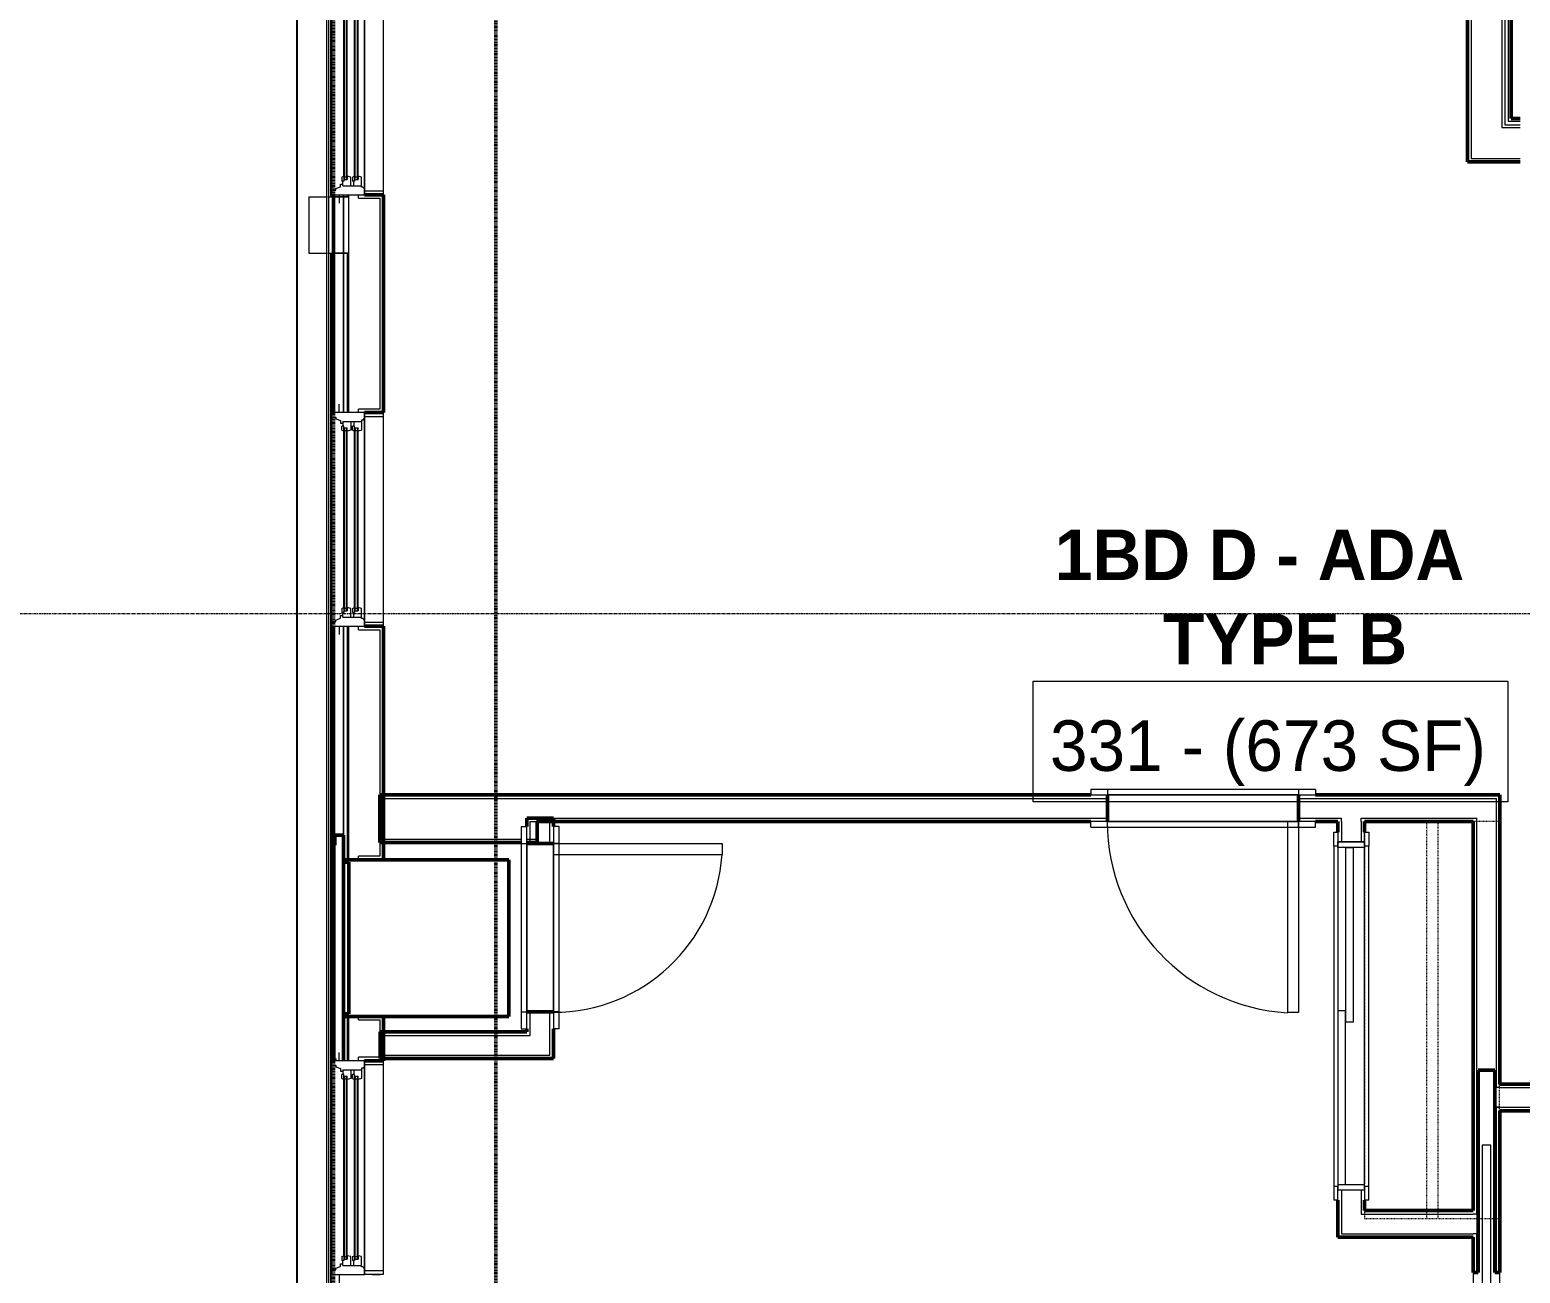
# Model space of a CAD drawing. Header units: inches. Extents: x -4218 to -1830, y 9767 to 12426.
# Drawn here: x -3914.8 to -3649.5, y 11164.8 to 11386.1 of the extents above; entities that cross this region are included whole.
import ezdxf

# ---------------------------------------------------------------- set-up
doc = ezdxf.new("R2010")
doc.units = ezdxf.units.IN
doc.header["$MEASUREMENT"] = 0
for name, pattern in [('Dash', [0.25, 0.125, -0.125]), ('Dash 1_16_', [0.125, 0.0625, -0.0625]), ('Grid Line 1_2_', [0.875, 0.5, -0.125, 0.125, -0.125])]:
    doc.linetypes.add(name, pattern=pattern)
for name, color, linetype, lineweight in [('0-1', 7, 'Continuous', 5), ('0-2', 10, 'Continuous', 9), ('A-AREA-IDEN', 2, 'Continuous', 9), ('A-DOOR-1', 10, 'Continuous', 9), ('A-DOOR-2', 50, 'Continuous', 20), ('A-DOOR-FRAM-1', 10, 'Continuous', 9), ('A-GENM', 5, 'Continuous', 9), ('A-GENM-6', 5, 'Continuous', 50), ('A-GLAZ-1', 151, 'Continuous', 9), ('A-GLAZ-2', 151, 'Continuous', 20), ('A-GLAZ-3', 151, 'Continuous', 50), ('A-WALL', 113, 'Continuous', 13), ('A-WALL-1', 7, 'Continuous', 50), ('A-WALL-2', 250, 'Continuous', 13), ('A-WALL-3', 10, 'Continuous', 9), ('A-WALL-4', 252, 'Continuous', 9), ('A-WALL-5', 253, 'Continuous', 9), ('A-WALL-7', 113, 'Continuous', 9), ('A-WALL-8', 113, 'Continuous', 50), ('C-PROP-LINE-1', 91, 'Dash 1_16_', 50), ('I-WALL-1', 7, 'Continuous', 50), ('Q-CASE-HDLN-1', 10, 'Dash', 9), ('Q-CASE-HDLN-2', 252, 'Dash', 9), ('Q-CASE-HDLN-3', 253, 'Dash', 9), ('S-GRID-1', 1, 'Grid Line 1_2_', 9)]:
    doc.layers.add(name, color=color, linetype=linetype, lineweight=lineweight)
doc.styles.add('Century Gothic', font='ufonts.com_century-gothic.ttf', dxfattribs={"height": 9})
doc.styles.add('Century Gothic_B', font='GOTHICB.TTF', dxfattribs={"height": 9})

# ---------------------------------------------------------------- blocks, each defined once
blk = doc.blocks.new('SWING - SINGLE - FLUSH - 2-10 x 6-8 - PRIVACY-3199405-BACKGROUND - RCP - 3RD FLOOR')
at = {"layer": 'A-DOOR-1'}
blk.add_arc((17, -2.38), 34.07, 180, 266.6343, dxfattribs=at)
at = {"layer": 'A-DOOR-2'}
for p, q in [((15, -2.38), (15, -36.38)), ((17, -2.38), (15, -2.38)), ((17, -2.38), (17, -36.38)), ((17, -36.38), (15, -36.38))]:
    blk.add_line(p, q, dxfattribs=at)
at = {"layer": 'A-DOOR-FRAM-1'}
for p, q in [((-17, 3.37), (-20, 3.37)), ((-20, 3.37), (-20, 2.37)), ((-17, 3.37), (-17, 2.37)), ((17, 3.37), (-17, 3.37)), ((20, 3.37), (17, 3.37)), ((17, 3.37), (17, 2.37)), ((20, 3.37), (20, 2.37)), ((-20, 2.37), (-17, 2.37)), ((-17, 2.37), (17, 2.37)), ((17, 2.37), (20, 2.37)), ((-17, -2.38), (-20, -2.38)), ((-20, -3.38), (-20, -2.38)), ((-17, -3.38), (-17, -2.38)), ((17, -2.38), (-17, -2.38)), ((20, -2.38), (17, -2.38)), ((17, -3.38), (17, -2.38)), ((20, -3.38), (20, -2.38)), ((-20, -3.38), (-17, -3.38)), ((-17, -3.38), (17, -3.38)), ((17, -3.38), (20, -3.38))]:
    blk.add_line(p, q, dxfattribs=at)
blk = doc.blocks.new('SLIDING - FLUSH - 5-0 x 6-8-3203585-BACKGROUND - RCP - 3RD FLOOR')
at = {"layer": 'A-DOOR-1'}
for p, q in [((-32.75, 2.25), (-32.75, 3)), ((-30.25, 3), (-32.75, 3)), ((30.25, 3), (-30.25, 3)), ((-30.25, 3), (-30.25, 2.25)), ((30.25, 2.25), (30.25, 3)), ((30.25, 3), (32.75, 3)), ((32.75, 3), (32.75, 2.25)), ((-32.75, 2.25), (-30.25, 2.25)), ((1, 2.25), (-30, 2.25)), ((-30, 2.25), (-30, 0.88)), ((-30, 0.88), (1, 0.88)), ((30, 0.88), (-1, 0.88)), ((-1, 0.88), (-1, -0.5)), ((1, 2.25), (1, 0.88)), ((30, 0.88), (30, -0.5)), ((32.75, 2.25), (30.25, 2.25)), ((-32.75, -3.25), (-32.75, -2.5)), ((-30.25, -2.5), (-32.75, -2.5)), ((-30.25, -2.5), (-30.25, -3.25)), ((-1, -0.5), (30, -0.5)), ((30.25, -2.5), (32.75, -2.5)), ((30.25, -3.25), (30.25, -2.5)), ((32.75, -2.5), (32.75, -3.25)), ((-32.75, -3.25), (-30.25, -3.25)), ((-30.25, -3.25), (30.25, -3.25)), ((32.75, -3.25), (30.25, -3.25))]:
    blk.add_line(p, q, dxfattribs=at)
at = {"layer": 'A-DOOR-FRAM-1'}
for p, q in [((-30, 2.25), (-31, 2.25)), ((-31, -2.5), (-31, 2.25)), ((-30, 2.25), (-30, -2.5)), ((30, 2.25), (1, 2.25)), ((30, -2.5), (30, 2.25)), ((30, 2.25), (31, 2.25)), ((31, 2.25), (31, -2.5)), ((-31, -2.5), (-30, -2.5)), ((-30, -2.5), (30, -2.5)), ((31, -2.5), (30, -2.5))]:
    blk.add_line(p, q, dxfattribs=at)
blk = doc.blocks.new('OD_CW_Closet - OD_CW_Closet-1912361-BACKGROUND - RCP - 3RD FLOOR')
at = {"layer": 'Q-CASE-HDLN-1'}
for p, q in [((71.4, 20.19), (71.4, 23.19)), ((0.74, 13), (69.99, 13)), ((0.74, 11), (69.99, 11)), ((5.36, 0), (65.36, 0))]:
    blk.add_line(p, q, dxfattribs=at)
at = {"layer": 'Q-CASE-HDLN-2'}
for p, q in [((71.4, 24), (0.74, 24)), ((71.4, 23.19), (71.4, 24)), ((0.74, 19.32), (0.74, 0)), ((71.4, 19.96), (71.4, 20.19)), ((71.4, 0), (71.4, 19.94)), ((69.99, 13), (71.4, 13)), ((69.99, 11), (71.4, 11)), ((0.74, 0), (2.61, 0)), ((68.11, 0), (69.99, 0))]:
    blk.add_line(p, q, dxfattribs=at)
at = {"layer": 'Q-CASE-HDLN-3'}
for p, q in [((0.74, 24), (0.74, 19.32)), ((2.61, 0), (4.36, 0)), ((66.36, 0), (68.11, 0)), ((69.99, 0), (71.4, 0))]:
    blk.add_line(p, q, dxfattribs=at)
blk = doc.blocks.new('POCKET - FLUSH - 2-10 x 6-8-2882529-BACKGROUND - RCP - 3RD FLOOR')
at = {"layer": 'A-DOOR-2'}
for p, q in [((-39.67, 0.75), (-39.67, -0.75)), ((-5.67, 0.75), (-39.67, 0.75)), ((-5.67, -0.75), (-5.67, 0.75)), ((-39.67, -0.75), (-5.67, -0.75))]:
    blk.add_line(p, q, dxfattribs=at)
blk = doc.blocks.new('SWING - SINGLE - FLUSH - 30_ x 80_ - MAGIC PAK DOOR - ACOUSTICAL SEAL-3199411-BACKGROUND - RCP - 3RD FLOOR')
at = {"layer": 'A-DOOR-1'}
blk.add_arc((15, -2.375), 30.067, 180, 266.18593, dxfattribs=at)
at = {"layer": 'A-DOOR-2'}
for p, q in [((13, -2.375), (13, -32.375)), ((15, -2.375), (13, -2.375)), ((15, -2.375), (15, -32.375)), ((15, -32.375), (13, -32.375))]:
    blk.add_line(p, q, dxfattribs=at)
at = {"layer": 'A-DOOR-FRAM-1'}
for p, q in [((-15, 3.375), (-18, 3.375)), ((-18, 3.375), (-18, 2.375)), ((15, 3.375), (-15, 3.375)), ((-15, 3.375), (-15, 2.375)), ((18, 3.375), (15, 3.375)), ((15, 3.375), (15, 2.375)), ((18, 3.375), (18, 2.375)), ((-18, 2.375), (-15, 2.375)), ((-15, 2.375), (15, 2.375)), ((15, 2.375), (18, 2.375)), ((-15, -2.375), (-18, -2.375)), ((-18, -3.375), (-18, -2.375)), ((15, -2.375), (-15, -2.375)), ((-15, -3.375), (-15, -2.375)), ((18, -2.375), (15, -2.375)), ((15, -3.375), (15, -2.375)), ((18, -3.375), (18, -2.375)), ((-18, -3.375), (-15, -3.375)), ((-15, -3.375), (15, -3.375)), ((15, -3.375), (18, -3.375))]:
    blk.add_line(p, q, dxfattribs=at)
blk = doc.blocks.new('CTR - 1st Phase - Unit Layouts_rvt-1-BACKGROUND - RCP - 3RD FLOOR')
at = {"layer": 'A-WALL-1'}
for p, q in [((-3824.47, 11249.94), (-3725.96, 11249.94)), ((-3722.96, 11249.94), (-3722.96, 11245.19)), ((-3688.96, 11245.19), (-3688.96, 11249.94)), ((-3685.96, 11249.94), (-3653.15, 11249.94)), ((-3653.15, 11249.94), (-3653.15, 11249.31)), ((-3653.15, 11249.31), (-3653.15, 11245.19)), ((-3826.32, 11244.31), (-3826.32, 11245.81)), ((-3826.32, 11245.81), (-3825.7, 11245.81)), ((-3825.7, 11245.81), (-3822.2, 11245.81)), ((-3725.96, 11245.19), (-3824.47, 11245.19)), ((-3822.2, 11245.81), (-3821.57, 11245.81)), ((-3821.57, 11245.81), (-3821.57, 11244.31)), ((-3681.96, 11245.19), (-3685.96, 11245.19)), ((-3681.96, 11243.31), (-3681.96, 11245.19)), ((-3677.21, 11245.19), (-3677.21, 11243.31)), ((-3657.9, 11245.19), (-3677.21, 11245.19)), ((-3657.9, 11175.94), (-3657.9, 11245.19)), ((-3653.15, 11245.19), (-3653.15, 11198.45)), ((-3821.57, 11241.31), (-3826.32, 11241.31)), ((-3826.32, 11211.31), (-3821.57, 11211.31)), ((-3852.45, 11207.11), (-3852.45, 11207.74)), ((-3852.45, 11207.74), (-3826.32, 11207.74)), ((-3852.45, 11203.61), (-3852.45, 11207.11)), ((-3826.32, 11207.74), (-3826.32, 11208.31)), ((-3821.57, 11208.31), (-3821.57, 11202.99)), ((-3852.45, 11202.99), (-3852.45, 11203.61)), ((-3826.32, 11202.99), (-3852.45, 11202.99)), ((-3822.2, 11202.99), (-3826.32, 11202.99)), ((-3821.57, 11202.99), (-3822.2, 11202.99)), ((-3654.02, 11200.94), (-3657.02, 11200.94)), ((-3657.02, 11200.94), (-3657.02, 11164.94)), ((-3654.02, 11164.94), (-3654.02, 11200.94)), ((-3653.15, 11198.45), (-3647.72, 11198.45)), ((-3647.72, 11193.7), (-3653.15, 11193.7)), ((-3653.15, 11193.7), (-3653.15, 11164.94)), ((-3681.96, 11171.19), (-3681.96, 11177.81)), ((-3677.21, 11177.81), (-3677.21, 11175.94)), ((-3677.21, 11175.94), (-3657.9, 11175.94)), ((-3681.34, 11171.19), (-3681.96, 11171.19)), ((-3677.21, 11171.19), (-3681.34, 11171.19)), ((-3657.9, 11171.19), (-3677.21, 11171.19)), ((-3657.9, 11164.94), (-3657.9, 11171.19)), ((-3657.02, 11164.94), (-3657.9, 11164.94)), ((-3653.15, 11164.94), (-3654.02, 11164.94))]:
    blk.add_line(p, q, dxfattribs=at)
at = {"layer": 'A-WALL-2'}
for p, q in [((-3852.47, 11249.31), (-3824.47, 11249.31)), ((-3824.47, 11249.31), (-3722.96, 11249.31)), ((-3688.96, 11249.31), (-3653.77, 11249.31)), ((-3653.77, 11245.81), (-3653.77, 11249.31)), ((-3825.7, 11245.19), (-3822.2, 11245.19)), ((-3825.7, 11241.31), (-3825.7, 11245.19)), ((-3824.47, 11245.81), (-3824.47, 11245.19)), ((-3824.47, 11245.19), (-3824.47, 11245.81)), ((-3824.47, 11245.81), (-3722.96, 11245.81)), ((-3822.2, 11241.31), (-3822.2, 11245.19)), ((-3688.96, 11245.81), (-3681.34, 11245.81)), ((-3681.34, 11245.19), (-3681.34, 11245.81)), ((-3681.34, 11245.19), (-3681.34, 11241.56)), ((-3677.84, 11245.19), (-3677.84, 11245.81)), ((-3677.84, 11245.81), (-3657.27, 11245.81)), ((-3677.84, 11245.19), (-3677.84, 11241.56)), ((-3657.27, 11245.19), (-3657.27, 11245.81)), ((-3657.27, 11175.31), (-3657.27, 11245.19)), ((-3653.77, 11245.19), (-3653.77, 11245.81)), ((-3653.77, 11197.83), (-3653.77, 11245.19)), ((-3852.47, 11242.06), (-3827.32, 11242.06)), ((-3826.32, 11242.06), (-3824.47, 11242.06)), ((-3825.7, 11207.11), (-3825.7, 11211.31)), ((-3822.2, 11203.61), (-3822.2, 11211.31)), ((-3851.82, 11203.61), (-3851.82, 11207.11)), ((-3851.82, 11207.11), (-3826.32, 11207.11)), ((-3826.32, 11207.11), (-3825.7, 11207.11)), ((-3851.82, 11203.61), (-3826.32, 11203.61)), ((-3826.32, 11203.61), (-3825.7, 11203.61)), ((-3825.7, 11203.61), (-3822.2, 11203.61)), ((-3653.15, 11197.83), (-3653.77, 11197.83)), ((-3653.15, 11197.83), (-3653.77, 11197.83)), ((-3653.15, 11197.83), (-3644.72, 11197.83)), ((-3653.15, 11194.33), (-3653.77, 11194.33)), ((-3653.77, 11164.94), (-3653.77, 11194.33)), ((-3653.77, 11194.33), (-3653.15, 11194.33)), ((-3653.15, 11194.33), (-3644.72, 11194.33)), ((-3681.34, 11179.56), (-3681.34, 11171.81)), ((-3677.84, 11179.56), (-3677.84, 11175.31)), ((-3677.84, 11175.31), (-3677.21, 11175.31)), ((-3677.21, 11175.31), (-3657.9, 11175.31)), ((-3657.27, 11175.31), (-3657.9, 11175.31)), ((-3681.34, 11171.81), (-3677.84, 11171.81)), ((-3677.84, 11171.81), (-3677.21, 11171.81)), ((-3677.21, 11171.81), (-3657.9, 11171.81)), ((-3657.27, 11171.81), (-3657.9, 11171.81)), ((-3657.27, 11164.94), (-3657.27, 11171.81))]:
    blk.add_line(p, q, dxfattribs=at)
at = {"layer": 'A-WALL-3'}
for p, q in [((-3688.96, 11249.94), (-3722.96, 11249.94)), ((-3722.96, 11245.19), (-3688.96, 11245.19)), ((-3826.32, 11241.31), (-3826.32, 11211.31)), ((-3821.57, 11211.31), (-3821.57, 11241.31)), ((-3657.9, 11164.94), (-3657.9, 11130.94)), ((-3653.15, 11130.94), (-3653.15, 11164.94))]:
    blk.add_line(p, q, dxfattribs=at)
at = {"layer": 'A-WALL-4'}
for p, q in [((-3722.96, 11249.94), (-3722.96, 11245.19)), ((-3688.96, 11249.94), (-3688.96, 11245.19)), ((-3821.57, 11241.31), (-3826.32, 11241.31)), ((-3821.57, 11211.31), (-3826.32, 11211.31)), ((-3657.02, 11164.94), (-3657.02, 11200.94)), ((-3657.02, 11200.94), (-3654.02, 11200.94)), ((-3654.02, 11200.94), (-3654.02, 11164.94)), ((-3657.9, 11164.94), (-3657.02, 11164.94)), ((-3654.02, 11164.94), (-3653.15, 11164.94))]:
    blk.add_line(p, q, dxfattribs=at)
at = {"layer": 'A-WALL-5'}
for p, q in [((-3677.21, 11241.56), (-3681.96, 11241.56)), ((-3677.21, 11179.56), (-3681.96, 11179.56))]:
    blk.add_line(p, q, dxfattribs=at)
at = {"layer": 'I-WALL-1'}
for p, q in [((-3852.47, 11241.44), (-3852.47, 11249.94)), ((-3852.47, 11249.94), (-3824.47, 11249.94)), ((-3824.47, 11245.19), (-3824.47, 11241.44)), ((-3827.32, 11241.44), (-3852.47, 11241.44)), ((-3824.47, 11241.44), (-3826.32, 11241.44))]:
    blk.add_line(p, q, dxfattribs=at)
at = {"layer": '0-2'}
blk.add_blockref('SWING - SINGLE - FLUSH - 2-10 x 6-8 - PRIVACY-3199405-BACKGROUND - RCP - 3RD FLOOR', (-3705.96, 11247.56), dxfattribs=at)
for name, p, rotation in [('SWING - SINGLE - FLUSH - 30_ x 80_ - MAGIC PAK DOOR - ACOUSTICAL SEAL-3199411-BACKGROUND - RCP - 3RD FLOOR', (-3823.95, 11226.31), 89.99999999999706), ('OD_CW_Closet - OD_CW_Closet-1912361-BACKGROUND - RCP - 3RD FLOOR', (-3677.21, 11245.93), 270.0000000000016), ('SLIDING - FLUSH - 5-0 x 6-8-3203585-BACKGROUND - RCP - 3RD FLOOR', (-3679.71, 11210.56), 90.00000000000375), ('POCKET - FLUSH - 2-10 x 6-8-2882529-BACKGROUND - RCP - 3RD FLOOR', (-3655.52, 11147.94), 270)]:
    blk.add_blockref(name, p, dxfattribs=dict(at, rotation=rotation))
blk = doc.blocks.new('CTR - 1st Phase - Common Walls_rvt-1-BACKGROUND - RCP - 3RD FLOOR')
at = {"layer": 'A-WALL-2'}
for p, q in [((-3658.27, 11426.61), (-3658.27, 11370.36)), ((-3652.77, 11426.61), (-3652.77, 11370.36)), ((-3652.27, 11426.61), (-3652.27, 11370.36)), ((-3651.65, 11426.61), (-3651.65, 11370.36)), ((-3658.27, 11370.36), (-3658.27, 11368.74)), ((-3652.77, 11370.36), (-3652.77, 11369.24)), ((-3652.77, 11369.24), (-3652.77, 11368.74)), ((-3652.27, 11370.36), (-3652.27, 11369.86)), ((-3652.27, 11369.86), (-3652.27, 11369.24)), ((-3652.27, 11369.24), (-3649.52, 11369.24)), ((-3651.65, 11370.36), (-3651.65, 11369.86)), ((-3651.65, 11369.86), (-3649.52, 11369.86)), ((-3658.27, 11368.74), (-3658.27, 11363.24)), ((-3652.77, 11368.74), (-3649.52, 11368.74)), ((-3658.27, 11363.24), (-3649.52, 11363.24))]:
    blk.add_line(p, q, dxfattribs=at)
at = {"layer": 'I-WALL-1'}
for p, q in [((-3658.9, 11370.36), (-3658.9, 11426.61)), ((-3651.15, 11426.61), (-3651.15, 11370.36)), ((-3658.9, 11363.24), (-3658.9, 11370.36)), ((-3651.15, 11370.36), (-3649.52, 11370.36)), ((-3658.9, 11362.61), (-3658.9, 11363.24)), ((-3649.52, 11362.61), (-3658.9, 11362.61))]:
    blk.add_line(p, q, dxfattribs=at)
blk = doc.blocks.new('Basic Wall _ EXT - FIBER CEMENT - LARGE - ___-2162461-BACKGROUND - RCP - 3RD FLOOR')
at = {"layer": 'A-WALL-7'}
for p, q in [((-3861.93, 9978.98), (-3861.93, 11995.77)), ((-3861.63, 11995.77), (-3861.63, 10089.2)), ((-3861.63, 11995.77), (-3861.63, 10089.2)), ((-3861.62, 11995.77), (-3861.62, 10089.2)), ((-3861.6, 11995.77), (-3861.6, 10089.2)), ((-3861.6, 11995.77), (-3861.6, 10089.2)), ((-3861.59, 11995.77), (-3861.59, 10089.2)), ((-3859, 11356.78), (-3859, 11318)), ((-3859, 11356.78), (-3859, 11318)), ((-3858.97, 11318), (-3858.97, 11356.78)), ((-3858.97, 11356.78), (-3858.97, 11318)), ((-3859, 11279.98), (-3859, 11242.76)), ((-3859, 11279.98), (-3859, 11242.76)), ((-3858.97, 11242.76), (-3858.97, 11279.98)), ((-3858.97, 11279.98), (-3858.97, 11242.76)), ((-3859, 11242.76), (-3859, 11202.61)), ((-3859, 11242.76), (-3859, 11202.61)), ((-3858.97, 11238.39), (-3858.97, 11242.76)), ((-3858.97, 11242.76), (-3858.97, 11238.39)), ((-3858.97, 11238.39), (-3858.97, 11237.95)), ((-3858.97, 11237.95), (-3858.97, 11235.16)), ((-3858.97, 11235.16), (-3858.97, 11210.95)), ((-3858.97, 11210.95), (-3858.97, 11210.51)), ((-3858.97, 11202.61), (-3858.97, 11210.51)), ((-3858.97, 11210.51), (-3858.97, 11202.61))]:
    blk.add_line(p, q, dxfattribs=at)
blk = doc.blocks.new('Basic Wall _ EXT - FIBER CEMENT - SMALL - ___-2145935-BACKGROUND - RCP - 3RD FLOOR')
at = {"layer": 'A-WALL-7'}
for p, q in [((-3867.29, 11553.49), (-3867.29, 11081.92)), ((-3867.29, 11553.49), (-3867.29, 11081.92)), ((-3867.21, 11081.92), (-3867.21, 11553.49)), ((-3867.21, 11553.49), (-3867.21, 11081.92)), ((-3861.25, 11550.61), (-3861.25, 11356.4)), ((-3861.19, 11550.61), (-3861.19, 11356.4)), ((-3860.73, 11356.78), (-3860.73, 11356.4)), ((-3860.73, 11356.78), (-3860.73, 11356.4)), ((-3860.73, 11356.78), (-3860.73, 11356.4)), ((-3858.3, 11356.78), (-3858.3, 11356.4)), ((-3858.3, 11356.78), (-3858.3, 11356.4)), ((-3861.25, 11346.4), (-3861.25, 11097.98)), ((-3861.19, 11346.4), (-3861.19, 11097.98)), ((-3860.73, 11346.4), (-3860.73, 11318)), ((-3860.73, 11346.4), (-3860.73, 11318)), ((-3860.73, 11346.4), (-3860.73, 11318)), ((-3858.3, 11346.4), (-3858.3, 11318)), ((-3858.3, 11346.4), (-3858.3, 11318)), ((-3860.73, 11279.98), (-3860.73, 11202.61)), ((-3860.73, 11279.98), (-3860.73, 11202.61)), ((-3860.73, 11279.98), (-3860.73, 11202.61)), ((-3858.3, 11279.98), (-3858.3, 11238.39)), ((-3858.3, 11279.98), (-3858.3, 11238.39)), ((-3858.3, 11210.51), (-3858.3, 11202.61)), ((-3858.3, 11210.51), (-3858.3, 11202.61))]:
    blk.add_line(p, q, dxfattribs=at)
blk = doc.blocks.new('Window-Double_Hung-Andersen-400_Series-Tilt_Wash - DOUBLE HUNG - COTTAGE - 3RD FLOOR-2888224-BACKGROUND - RCP - 3RD FLOOR')
at = {"layer": 'A-GLAZ-1'}
for p, q in [((-16.29, 2.5), (-15.7, 2.5)), ((-16.29, 2.12), (-15.7, 2.12)), ((-16.29, 0.56), (-15.7, 0.56)), ((-16.29, 0.19), (-15.7, 0.19)), ((-15.82, 2.5), (-15.82, 2.12)), ((-15.82, 0.56), (-15.82, 0.19)), ((-15.7, 2.62), (15.7, 2.62)), ((-15.7, 2.5), (15.7, 2.5)), ((-15.7, 2.12), (15.7, 2.12)), ((-15.7, 2), (15.7, 2)), ((-15.7, 0.69), (15.7, 0.69)), ((-15.7, 0.56), (15.7, 0.56)), ((-15.7, 0.19), (15.7, 0.19)), ((-15.7, 0.06), (15.7, 0.06)), ((16.29, 2.5), (15.7, 2.5)), ((16.29, 2.12), (15.7, 2.12)), ((16.29, 0.56), (15.7, 0.56)), ((16.29, 0.19), (15.7, 0.19)), ((15.82, 2.5), (15.82, 2.12)), ((15.82, 0.56), (15.82, 0.19)), ((-19.01, -2.44), (-19.01, -3.94)), ((-19.01, -2.44), (-18.95, -2.44)), ((18.95, -1.06), (-18.95, -1.06)), ((-18.95, -1.06), (-18.95, -4.44)), ((-18.32, -1.06), (-18.32, -4.44)), ((18.32, -1.06), (18.32, -4.44)), ((18.95, -4.44), (18.95, -1.06)), ((18.95, -2.44), (19.01, -2.44)), ((19.01, -3.94), (19.01, -2.44)), ((-19.01, -3.94), (-18.95, -3.94)), ((-18.95, -4.44), (18.95, -4.44)), ((18.95, -3.94), (19.01, -3.94))]:
    blk.add_line(p, q, dxfattribs=at)
at = {"layer": 'A-GLAZ-2'}
for p, q in [((-19.01, 3.44), (-20.51, 3.44)), ((19.01, 4.81), (-19.01, 4.81)), ((-19.01, 4.81), (-19.01, -1.06)), ((-18.2, 4.81), (-18.2, 4)), ((-18.2, 4), (-17.92, 4)), ((-17.92, 4), (-17.61, 3.19)), ((-17.61, 3.19), (-17.14, 3.19)), ((-17.42, 2.75), (-16.57, 2.75)), ((-17.42, 2.75), (-17.42, -0.56)), ((-17.14, 3.19), (-17.14, 2.75)), ((-15.86, 2.97), (-16.57, 2.97)), ((-16.57, 2.62), (-16.57, 2.97)), ((-15.86, 2.97), (-15.7, 2.62)), ((15.86, 2.97), (15.7, 2.62)), ((15.86, 2.97), (16.57, 2.97)), ((16.57, 2.62), (16.57, 2.97)), ((17.42, 2.75), (16.57, 2.75)), ((17.14, 3.19), (17.14, 2.75)), ((17.61, 3.19), (17.14, 3.19)), ((17.42, 2.75), (17.42, -0.56)), ((17.92, 4), (17.61, 3.19)), ((18.2, 4), (17.92, 4)), ((18.2, 4.81), (18.2, 4)), ((19.01, -1.06), (19.01, 4.81)), ((19.01, 3.44), (20.51, 3.44)), ((-17.42, 1.37), (-15.86, 1.37)), ((-17.42, 0.81), (-16.57, 0.81)), ((-15.7, 2.62), (-16.57, 2.62)), ((-15.86, 1.03), (-16.57, 1.03)), ((-16.57, 0.69), (-16.57, 1.03)), ((-15.7, 0.69), (-16.57, 0.69)), ((-16.29, 2.62), (-16.29, 2)), ((-15.7, 2), (-16.29, 2)), ((-16.29, 0.69), (-16.29, 0.06)), ((-15.7, 0.06), (-16.29, 0.06)), ((-15.86, 1.37), (-15.7, 2)), ((-15.86, 1.03), (-15.7, 0.69)), ((-15.86, -0.56), (-15.7, 0.06)), ((15.7, 2.62), (16.57, 2.62)), ((15.7, 2), (16.29, 2)), ((15.86, 1.37), (15.7, 2)), ((15.86, 1.03), (15.7, 0.69)), ((15.7, 0.69), (16.57, 0.69)), ((15.7, 0.06), (16.29, 0.06)), ((15.86, -0.56), (15.7, 0.06)), ((17.42, 1.37), (15.86, 1.37)), ((15.86, 1.03), (16.57, 1.03)), ((16.29, 2.62), (16.29, 2)), ((16.29, 0.69), (16.29, 0.06)), ((16.57, 0.69), (16.57, 1.03)), ((17.42, 0.81), (16.57, 0.81)), ((-19.01, -1.06), (19.01, -1.06)), ((-17.67, -0.78), (-18, -1.06)), ((-17.67, -0.78), (-17.67, -0.56)), ((-17.67, -0.56), (-15.86, -0.56)), ((17.67, -0.56), (15.86, -0.56)), ((17.67, -0.78), (17.67, -0.56)), ((17.67, -0.78), (18, -1.06))]:
    blk.add_line(p, q, dxfattribs=at)
blk = doc.blocks.new('Family1 - SCUPPER-V113-BACKGROUND - RCP - 3RD FLOOR')
at = {"layer": 'A-GENM'}
for p, q in [((5, 8.81), (-5, 8.81)), ((-5, 8.81), (-5, 5.62)), ((5, 8.81), (5, 5.62)), ((-5, 5.46), (-5, 5.31)), ((-5, 5.31), (-5, 4.44)), ((5, 5.46), (5, 5.31)), ((5, 5.31), (5, 4.44)), ((-5, 4.44), (-5, 4.27)), ((-5, 4.19), (-5, 2.69)), ((-5, 2.69), (-5, 1.69)), ((5, 4.44), (5, 4.27)), ((5, 4.17), (5, 2.69)), ((5, 2.69), (5, 1.7))]:
    blk.add_line(p, q, dxfattribs=at)
blk = doc.blocks.new('V-Series_EWC4_SPVU_RFA_2015 - 2ND AND 3RD FLOOR-2226480-BACKGROUND - RCP - 3RD FLOOR')
at = {"layer": 'A-GENM-6'}
for p, q in [((-3858.97, 11736.15), (-3858.97, 11736.59)), ((-3858.97, 11736.59), (-3829.54, 11736.59)), ((-3858.97, 11735.65), (-3858.97, 11736.15)), ((-3858.97, 11736.15), (-3857.97, 11736.15)), ((-3857.97, 11736.15), (-3858.97, 11736.15)), ((-3858.97, 11709.65), (-3858.97, 11735.65)), ((-3857.97, 11736.15), (-3857.97, 11735.65)), ((-3857.97, 11709.15), (-3857.97, 11736.15)), ((-3857.97, 11735.65), (-3857.97, 11709.65)), ((-3829.54, 11736.59), (-3829.54, 11708.71)), ((-3858.97, 11709.15), (-3858.97, 11709.65)), ((-3857.97, 11709.15), (-3858.97, 11709.15)), ((-3858.97, 11708.71), (-3858.97, 11709.15)), ((-3858.97, 11709.15), (-3857.97, 11709.15)), ((-3829.54, 11708.71), (-3858.97, 11708.71)), ((-3857.97, 11709.65), (-3857.97, 11709.15))]:
    blk.add_line(p, q, dxfattribs=at)
blk = doc.blocks.new('Perforated Panel at Magic-Pak - hvac panel - 3rd floor-2505075-BACKGROUND - RCP - 3RD FLOOR')
at = {"layer": 'A-GLAZ-3'}
for p, q in [((-19.01, 4.44), (19.01, 4.44)), ((-19.01, 4.37), (-19.01, 4.44)), ((19.01, 4.37), (-19.01, 4.37)), ((19.01, 4.44), (19.01, 4.37))]:
    blk.add_line(p, q, dxfattribs=at)
blk = doc.blocks.new('Family - ___-2835860-BACKGROUND - RCP - 3RD FLOOR')
at = {"layer": 'C-PROP-LINE-1'}
blk.add_line((-3860.72, 9980.19), (-3860.72, 11434.39), dxfattribs=at)
blk = doc.blocks.new('Family - ___-2835903-BACKGROUND - RCP - 3RD FLOOR')
at = {"layer": 'C-PROP-LINE-1'}
blk.add_line((-3831.82, 10009.09), (-3831.82, 12089.69), dxfattribs=at)
blk = doc.blocks.new('Family - ___-2835932-BACKGROUND - RCP - 3RD FLOOR')
at = {"layer": 'C-PROP-LINE-1'}
blk.add_line((-3860.72, 9980.19), (-3860.72, 12118.59), dxfattribs=at)

msp = doc.modelspace()

# ---------------------------------------------------------------- linework, layer by layer
at = {"layer": 'A-AREA-IDEN', "flags": 128}
msp.add_lwpolyline([(-3736.22, 11270.21), (-3651.72, 11270.21), (-3651.72, 11248.71), (-3736.22, 11248.71)], close=True, dxfattribs=at)
at = {"layer": 'A-WALL'}
for p, q in [((-3860.47, 11318), (-3860.47, 11356.78)), ((-3858.97, 11318), (-3858.97, 11356.78)), ((-3857.97, 11318), (-3857.97, 11356.78)), ((-3856.29, 11356.15), (-3856.29, 11356.78)), ((-3856.29, 11356.15), (-3852.47, 11356.15)), ((-3852.47, 11356.15), (-3852.47, 11318.63)), ((-3856.29, 11318), (-3856.29, 11318.63)), ((-3852.47, 11318.63), (-3856.29, 11318.63)), ((-3860.47, 11242.76), (-3860.47, 11279.98)), ((-3858.97, 11242.76), (-3858.97, 11279.98)), ((-3857.97, 11238.39), (-3857.97, 11279.98)), ((-3856.29, 11279.35), (-3856.29, 11279.98)), ((-3856.29, 11279.35), (-3852.47, 11279.35)), ((-3852.47, 11279.35), (-3852.47, 11239.01)), ((-3856.29, 11238.39), (-3856.29, 11239.01)), ((-3852.47, 11239.01), (-3856.29, 11239.01)), ((-3857.97, 11202.61), (-3857.97, 11210.51)), ((-3856.29, 11209.89), (-3856.29, 11210.51)), ((-3856.29, 11209.89), (-3852.47, 11209.89)), ((-3852.47, 11209.89), (-3852.47, 11203.24)), ((-3856.29, 11202.61), (-3856.29, 11203.24)), ((-3852.47, 11203.24), (-3856.29, 11203.24))]:
    msp.add_line(p, q, dxfattribs=at)
at = {"layer": 'A-WALL-7'}
for p, q in [((-3860.56, 11356.4), (-3860.72, 11356.4)), ((-3857.98, 11356.4), (-3860.46, 11356.4)), ((-3851.85, 11356.84), (-3851.85, 11317.94)), ((-3860.56, 11346.4), (-3860.72, 11346.4)), ((-3857.97, 11346.4), (-3860.47, 11346.4)), ((-3851.85, 11279.98), (-3851.85, 11280.04)), ((-3860.47, 11202.99), (-3860.47, 11241.01)), ((-3858.97, 11238.39), (-3858.97, 11235.16)), ((-3858.97, 11210.51), (-3858.97, 11235.16)), ((-3851.85, 11202.55), (-3851.85, 11202.61))]:
    msp.add_line(p, q, dxfattribs=at)
at = {"layer": 'A-WALL-8'}
for p, q in [((-3860.72, 11318), (-3860.72, 11356.78)), ((-3855.22, 11356.78), (-3851.85, 11356.78)), ((-3851.85, 11356.78), (-3851.85, 11318)), ((-3851.85, 11318), (-3855.22, 11318)), ((-3860.72, 11241.01), (-3860.72, 11279.98)), ((-3855.22, 11279.98), (-3851.85, 11279.98)), ((-3851.85, 11279.98), (-3851.85, 11238.39)), ((-3858.97, 11242.76), (-3860.47, 11242.76)), ((-3860.47, 11242.76), (-3860.47, 11241.01)), ((-3858.97, 11238.39), (-3858.97, 11242.76)), ((-3860.47, 11241.01), (-3860.72, 11241.01)), ((-3851.85, 11238.39), (-3858.97, 11238.39)), ((-3858.97, 11202.61), (-3858.97, 11210.51)), ((-3858.97, 11210.51), (-3851.85, 11210.51)), ((-3851.85, 11210.51), (-3851.85, 11202.61)), ((-3860.72, 11202.61), (-3860.72, 11202.99)), ((-3860.72, 11202.99), (-3860.47, 11202.99)), ((-3860.47, 11202.99), (-3860.47, 11202.61)), ((-3851.85, 11202.61), (-3855.22, 11202.61))]:
    msp.add_line(p, q, dxfattribs=at)
at = {"layer": 'S-GRID-1'}
msp.add_line((-1830.2, 11282.19), (-4168.71, 11282.19), dxfattribs=at)

# ---------------------------------------------------------------- block references
at = {"layer": '0-1'}
for name in ['CTR - 1st Phase - Unit Layouts_rvt-1-BACKGROUND - RCP - 3RD FLOOR', 'CTR - 1st Phase - Common Walls_rvt-1-BACKGROUND - RCP - 3RD FLOOR']:
    msp.add_blockref(name, (0, 0), dxfattribs=at)
at = {"layer": 'A-GENM', "rotation": 89.99999999999991}
msp.add_blockref('Family1 - SCUPPER-V113-BACKGROUND - RCP - 3RD FLOOR', (-3856.29, 11351.4), dxfattribs=at)
at = {"layer": 'A-GENM'}
msp.add_blockref('V-Series_EWC4_SPVU_RFA_2015 - 2ND AND 3RD FLOOR-2226480-BACKGROUND - RCP - 3RD FLOOR', (0, -498.2), dxfattribs=at)
at = {"layer": 'A-GLAZ-1', "rotation": 89.99999999999991}
for name, p in [('Window-Double_Hung-Andersen-400_Series-Tilt_Wash - DOUBLE HUNG - COTTAGE - 3RD FLOOR-2888224-BACKGROUND - RCP - 3RD FLOOR', (-3856.29, 11375.79)), ('Window-Double_Hung-Andersen-400_Series-Tilt_Wash - DOUBLE HUNG - COTTAGE - 3RD FLOOR-2888224-BACKGROUND - RCP - 3RD FLOOR', (-3856.29, 11298.99)), ('Perforated Panel at Magic-Pak - hvac panel - 3rd floor-2505075-BACKGROUND - RCP - 3RD FLOOR', (-3856.29, 11222)), ('Window-Double_Hung-Andersen-400_Series-Tilt_Wash - DOUBLE HUNG - COTTAGE - 3RD FLOOR-2888224-BACKGROUND - RCP - 3RD FLOOR', (-3856.29, 11183.6))]:
    msp.add_blockref(name, p, dxfattribs=at)
at = {"layer": 'A-WALL-7'}
for name in ['Basic Wall _ EXT - FIBER CEMENT - SMALL - ___-2145935-BACKGROUND - RCP - 3RD FLOOR', 'Basic Wall _ EXT - FIBER CEMENT - LARGE - ___-2162461-BACKGROUND - RCP - 3RD FLOOR']:
    msp.add_blockref(name, (0, 0), dxfattribs=at)
at = {"layer": 'C-PROP-LINE-1'}
for name in ['Family - ___-2835860-BACKGROUND - RCP - 3RD FLOOR', 'Family - ___-2835932-BACKGROUND - RCP - 3RD FLOOR', 'Family - ___-2835903-BACKGROUND - RCP - 3RD FLOOR']:
    msp.add_blockref(name, (0, 0), dxfattribs=at)

# ---------------------------------------------------------------- texts
at = {"layer": 'A-AREA-IDEN', "char_height": 9, "attachment_point": 1}
for s, insert, width, style in [('1BD D - ADA', (-3732.35, 11297.18), 92.718, 'Century Gothic_B'), ('TYPE B', (-3713.1, 11282.18), 46.359, 'Century Gothic_B'), ('331 - (673 SF)', (-3733.22, 11263.21), 94.839, 'Century Gothic')]:
    msp.add_mtext(s, dxfattribs=dict(at, insert=insert, width=width, style=style))

doc.saveas('drawing.dxf')
